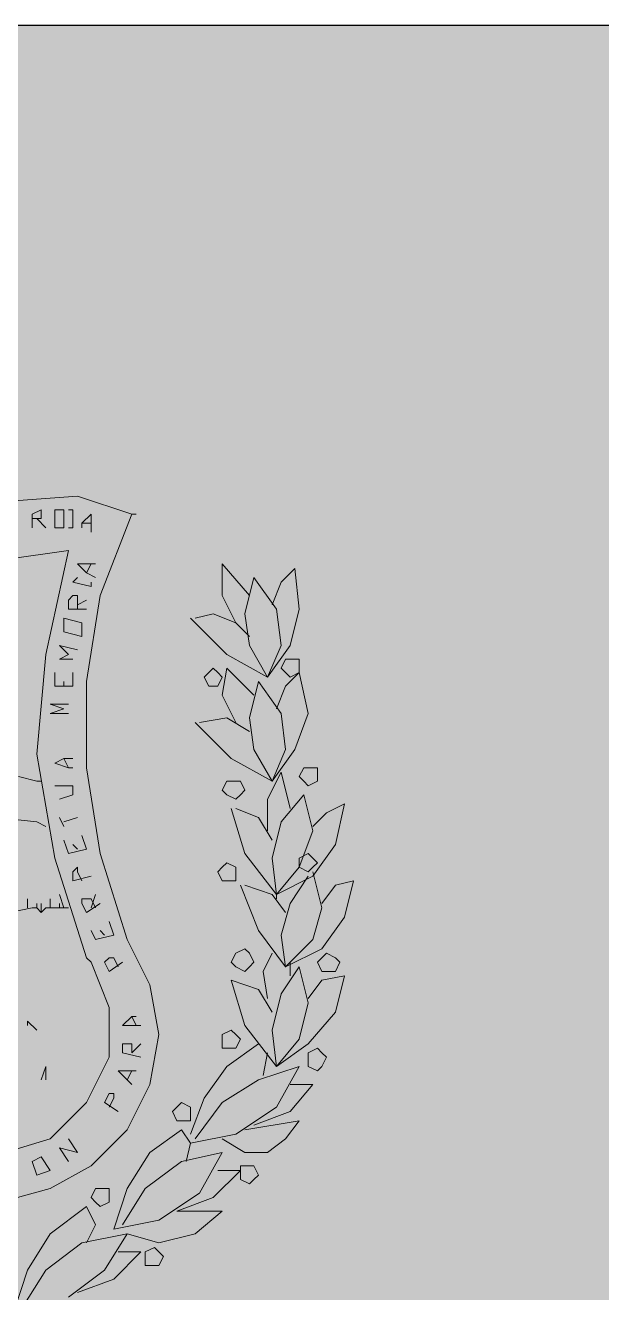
# Model space of a CAD drawing. Header units: inches. Extents: x 13.1 to 77.9, y 9.9 to 37.9.
# Drawn here: x 58.289 to 58.828, y 35.166 to 36.352 of the extents above; entities that cross this region are included whole.
import ezdxf

# ---------------------------------------------------------------- set-up
doc = ezdxf.new("R2010")
doc.units = ezdxf.units.IN
doc.header["$MEASUREMENT"] = 0
doc.layers.add('F_Layer01', color=7, linetype='Continuous')
doc.layers.add('F_NUEVA', color=43, linetype='Continuous', lineweight=25)

# ---------------------------------------------------------------- blocks, each defined once
blk = doc.blocks.new('block 274')
at = {"layer": 'F_Layer01', "color": 18, "lineweight": 9, "true_color": 0x000000}
for points in [[(1.9085, -1.0287), (1.8577, -1.0118), (1.8027, -1.016), (1.7519, -1.0414)], [(1.9085, -1.0287), (1.8577, -1.0118), (1.8027, -1.016), (1.7519, -1.0414)], [(1.8154, -1.0414), (1.8154, -1.0287), (1.8238, -1.0245), (1.8238, -1.0287), (1.8238, -1.0329), (1.8154, -1.0329)], [(1.8154, -1.0414), (1.8154, -1.0287), (1.8238, -1.0245), (1.8238, -1.0287), (1.8238, -1.0329), (1.8154, -1.0329)], [(1.8365, -1.0414), (1.845, -1.0414), (1.845, -1.0372), (1.845, -1.0287), (1.845, -1.0245), (1.8365, -1.0245), (1.8365, -1.0414)], [(1.8365, -1.0414), (1.845, -1.0414), (1.845, -1.0372), (1.845, -1.0287), (1.845, -1.0245), (1.8365, -1.0245), (1.8365, -1.0414)], [(1.8492, -1.0414), (1.8535, -1.0414), (1.8535, -1.0245), (1.8492, -1.0245)], [(1.8492, -1.0414), (1.8535, -1.0414), (1.8535, -1.0245), (1.8492, -1.0245)], [(1.8619, -1.0372), (1.8704, -1.0287), (1.8704, -1.0372), (1.8704, -1.0456)], [(1.8619, -1.0414), (1.8619, -1.0372), (1.8704, -1.0287), (1.8704, -1.0372), (1.8704, -1.0456)], [(1.9085, -1.0287), (1.8789, -1.1049), (1.8662, -1.1853), (1.8662, -1.2658), (1.8789, -1.3462), (1.9043, -1.4266)], [(1.9085, -1.0287), (1.8789, -1.1049), (1.8662, -1.1853), (1.8662, -1.2658), (1.8789, -1.3462), (1.9043, -1.4266)], [(1.9085, -1.0287), (1.9127, -1.0287)], [(1.8196, -1.0329), (1.8281, -1.0414)], [(1.8196, -1.0329), (1.8281, -1.0414)], [(1.8619, -1.0372), (1.8704, -1.0372)], [(1.8704, -1.0372), (1.8619, -1.0372), (1.8619, -1.0414)], [(1.8492, -1.0626), (1.79, -1.071), (1.7392, -1.0922)], [(1.8492, -1.0626), (1.79, -1.071), (1.7392, -1.0922)], [(1.8492, -1.0626), (1.8281, -1.1599), (1.8196, -1.2531), (1.8365, -1.3504), (1.8662, -1.4436)], [(1.8492, -1.0626), (1.8281, -1.1599), (1.8196, -1.2531), (1.8365, -1.3504), (1.8662, -1.4436)], [(1.8662, -1.0837), (1.8577, -1.0753), (1.8704, -1.0753), (1.8746, -1.0753)], [(1.8746, -1.088), (1.8662, -1.0837), (1.8577, -1.0753), (1.8704, -1.0753), (1.8746, -1.0753)], [(1.8662, -1.0837), (1.8704, -1.0753)], [(1.8704, -1.0753), (1.8662, -1.0837), (1.8746, -1.088)], [(1.9932, -1.0753), (1.9932, -1.1049), (2.0059, -1.1303)], [(1.9932, -1.0753), (1.9932, -1.1049), (2.0059, -1.1303)], [(2.0186, -1.1049), (1.9932, -1.0753)], [(2.0186, -1.1049), (1.9932, -1.0753)], [(1.8577, -1.088), (1.8535, -1.0922), (1.8704, -1.0964), (1.8704, -1.0922)], [(1.8577, -1.088), (1.8535, -1.0922), (1.8704, -1.0964), (1.8704, -1.0922)], [(2.0228, -1.088), (2.0143, -1.1218), (2.0186, -1.1515), (2.0355, -1.1811), (2.0482, -1.1515), (2.044, -1.1176), (2.0228, -1.088), (2.0143, -1.1218), (2.0186, -1.1515), (2.0355, -1.1811), (2.0482, -1.1515), (2.044, -1.1176), (2.0228, -1.088)], [(2.0355, -1.1811), (2.0567, -1.1515), (2.0651, -1.1176), (2.0609, -1.0795)], [(2.0355, -1.1811), (2.0567, -1.1515), (2.0651, -1.1176), (2.0609, -1.0795)], [(2.0609, -1.0795), (2.0482, -1.0922), (2.0397, -1.1134)], [(2.0609, -1.0795), (2.0482, -1.0922), (2.0397, -1.1134)], [(1.8662, -1.1176), (1.8492, -1.1176), (1.8492, -1.1091), (1.8535, -1.1049), (1.8577, -1.1049), (1.8577, -1.1091), (1.8577, -1.1176)], [(1.8662, -1.1176), (1.8492, -1.1176), (1.8492, -1.1091), (1.8535, -1.1049), (1.8577, -1.1049), (1.8577, -1.1091), (1.8577, -1.1176)], [(1.8577, -1.1134), (1.8662, -1.1091)], [(1.8577, -1.1134), (1.8662, -1.1091)], [(1.8619, -1.143), (1.845, -1.1388), (1.845, -1.1261), (1.8619, -1.1303), (1.8619, -1.143), (1.845, -1.1388), (1.845, -1.1261), (1.8619, -1.1303), (1.8619, -1.143)], [(1.9635, -1.1261), (1.9974, -1.1599), (2.0355, -1.1811)], [(1.9635, -1.1261), (1.9974, -1.1599), (2.0355, -1.1811)], [(2.0186, -1.143), (2.0059, -1.1303), (1.9847, -1.1218), (1.9678, -1.1261)], [(2.0186, -1.143), (2.0059, -1.1303), (1.9847, -1.1218), (1.9678, -1.1261)], [(1.8535, -1.1642), (1.8408, -1.1642), (1.8492, -1.1599), (1.8408, -1.1515), (1.8577, -1.1557)], [(1.8535, -1.1642), (1.8408, -1.1642), (1.8492, -1.1599), (1.8408, -1.1515), (1.8577, -1.1557)], [(1.9932, -1.1811), (1.9889, -1.1769), (1.9847, -1.1726), (1.9805, -1.1769), (1.9762, -1.1811), (1.9805, -1.1896), (1.9847, -1.1896), (1.9889, -1.1896), (1.9932, -1.1811)], [(1.9932, -1.1811), (1.9889, -1.1769), (1.9847, -1.1726), (1.9805, -1.1769), (1.9762, -1.1811), (1.9805, -1.1896), (1.9847, -1.1896), (1.9889, -1.1896), (1.9932, -1.1811)], [(1.9974, -1.1726), (1.9932, -1.198), (2.0059, -1.2234)], [(1.9974, -1.1726), (1.9932, -1.198), (2.0059, -1.2234)], [(2.0228, -1.198), (1.9974, -1.1726)], [(2.0228, -1.198), (1.9974, -1.1726)], [(2.0651, -1.1726), (2.0651, -1.1642), (2.0567, -1.1642), (2.0524, -1.1642), (2.0482, -1.1726), (2.0524, -1.1769), (2.0567, -1.1811), (2.0651, -1.1769), (2.0651, -1.1726), (2.0651, -1.1642), (2.0567, -1.1642), (2.0524, -1.1642), (2.0482, -1.1726), (2.0524, -1.1769), (2.0567, -1.1811), (2.0651, -1.1769), (2.0651, -1.1726)], [(1.8535, -1.1769), (1.8535, -1.1896), (1.8365, -1.1896), (1.8365, -1.1769)], [(1.8535, -1.1896), (1.8365, -1.1896), (1.8365, -1.1769)], [(1.845, -1.1896), (1.845, -1.1853)], [(1.845, -1.1896), (1.845, -1.1853)], [(1.8535, -1.1896), (1.8535, -1.1769)], [(2.0397, -1.2785), (2.0524, -1.2488), (2.0482, -1.215), (2.027, -1.1853), (2.0186, -1.2192), (2.0228, -1.2488), (2.0397, -1.2785), (2.0609, -1.2488), (2.0736, -1.215), (2.0651, -1.1769)], [(2.0397, -1.2785), (2.0524, -1.2488), (2.0482, -1.215), (2.027, -1.1853), (2.0186, -1.2192), (2.0228, -1.2488), (2.0397, -1.2785), (2.0609, -1.2488), (2.0736, -1.215), (2.0651, -1.1769)], [(2.0651, -1.1769), (2.0524, -1.1896), (2.044, -1.2107)], [(2.0651, -1.1769), (2.0524, -1.1896), (2.044, -1.2107)], [(1.8492, -1.215), (1.8323, -1.215), (1.845, -1.2107), (1.8323, -1.2065), (1.8492, -1.2065)], [(1.8492, -1.215), (1.8323, -1.215), (1.845, -1.2107), (1.8323, -1.2065), (1.8492, -1.2065)], [(2.0186, -1.2319), (1.9974, -1.2192), (1.972, -1.2234)], [(2.0186, -1.2319), (1.9974, -1.2192), (1.972, -1.2234)], [(1.9678, -1.2234), (2.0016, -1.2573), (2.0397, -1.2785)], [(1.9678, -1.2234), (2.0016, -1.2573), (2.0397, -1.2785)], [(1.8492, -1.2658), (1.8365, -1.2615), (1.845, -1.2573), (1.8535, -1.2573)], [(1.8535, -1.2658), (1.8492, -1.2658), (1.8365, -1.2615), (1.845, -1.2573), (1.8535, -1.2573)], [(1.8492, -1.2658), (1.845, -1.2573)], [(1.845, -1.2573), (1.8492, -1.2658), (1.8535, -1.2658)], [(2.0821, -1.2742), (2.0821, -1.2658), (2.0736, -1.2658), (2.0694, -1.2658), (2.0651, -1.2742), (2.0694, -1.2785), (2.0736, -1.2827), (2.0821, -1.2785), (2.0821, -1.2742)], [(2.0821, -1.2742), (2.0821, -1.2658), (2.0736, -1.2658), (2.0694, -1.2658), (2.0651, -1.2742), (2.0694, -1.2785), (2.0736, -1.2827), (2.0821, -1.2785), (2.0821, -1.2742)], [(1.8196, -1.2785), (1.8238, -1.2785)], [(1.8196, -1.2785), (1.8238, -1.2785)], [(2.0143, -1.2869), (2.0101, -1.2785), (2.0059, -1.2785), (1.9974, -1.2785), (1.9932, -1.2869), (1.9974, -1.2912), (2.0059, -1.2954), (2.0101, -1.2912), (2.0143, -1.2869), (2.0101, -1.2785), (2.0059, -1.2785), (1.9974, -1.2785), (1.9932, -1.2869), (1.9974, -1.2912), (2.0059, -1.2954), (2.0101, -1.2912), (2.0143, -1.2869)], [(2.0482, -1.27), (2.0355, -1.2954), (2.0355, -1.325)], [(2.0482, -1.27), (2.0355, -1.2954), (2.0355, -1.325)], [(2.0567, -1.3039), (2.0482, -1.27)], [(2.0567, -1.3039), (2.0482, -1.27)], [(1.8408, -1.2954), (1.8535, -1.2912), (1.8535, -1.2827), (1.8492, -1.2827), (1.8365, -1.2827)], [(1.8408, -1.2954), (1.8535, -1.2912), (1.8535, -1.2827), (1.8492, -1.2827), (1.8365, -1.2827)], [(2.0694, -1.2912), (2.0482, -1.3166), (2.0397, -1.3504), (2.044, -1.3843), (2.0651, -1.3589), (2.0778, -1.325), (2.0694, -1.2912)], [(2.0694, -1.2912), (2.0482, -1.3166), (2.0397, -1.3504), (2.044, -1.3843), (2.0651, -1.3589), (2.0778, -1.325), (2.0694, -1.2912)], [(2.0016, -1.3039), (2.0143, -1.3462), (2.044, -1.3843), (2.0778, -1.3674), (2.099, -1.3377), (2.1075, -1.2996)], [(2.0016, -1.3039), (2.0143, -1.3462), (2.044, -1.3843), (2.0778, -1.3674), (2.099, -1.3377), (2.1075, -1.2996)], [(2.0397, -1.3335), (2.027, -1.3123), (2.0059, -1.3039)], [(2.0397, -1.3335), (2.027, -1.3123), (2.0059, -1.3039)], [(2.1075, -1.2996), (2.0905, -1.3081), (2.0778, -1.3208)], [(2.1075, -1.2996), (2.0905, -1.3081), (2.0778, -1.3208)], [(1.8281, -1.3208), (1.8196, -1.3166), (1.7815, -1.3123)], [(1.8281, -1.3208), (1.8196, -1.3166), (1.7815, -1.3123)], [(1.845, -1.3208), (1.8408, -1.3123)], [(1.845, -1.3208), (1.8408, -1.3123)], [(1.845, -1.3166), (1.8577, -1.3123)], [(1.845, -1.3166), (1.8577, -1.3123)], [(1.8619, -1.3293), (1.8662, -1.342), (1.8492, -1.3462), (1.845, -1.3335)], [(1.8662, -1.342), (1.8492, -1.3462), (1.845, -1.3335)], [(1.8577, -1.342), (1.8535, -1.3377)], [(1.8577, -1.342), (1.8535, -1.3377)], [(1.8662, -1.342), (1.8619, -1.3293)], [(2.0821, -1.3547), (2.0778, -1.3504), (2.0736, -1.3462), (2.0651, -1.3504), (2.0651, -1.3547), (2.0651, -1.3589), (2.0736, -1.3631), (2.0778, -1.3589), (2.0821, -1.3547)], [(2.0821, -1.3547), (2.0778, -1.3504), (2.0736, -1.3462), (2.0651, -1.3504), (2.0651, -1.3547), (2.0651, -1.3589), (2.0736, -1.3631), (2.0778, -1.3589), (2.0821, -1.3547)], [(1.8704, -1.3674), (1.8535, -1.3716), (1.8535, -1.3631), (1.8577, -1.3589), (1.8577, -1.3631), (1.8619, -1.3716)], [(1.8704, -1.3674), (1.8535, -1.3716), (1.8535, -1.3631), (1.8577, -1.3589), (1.8577, -1.3631), (1.8619, -1.3716)], [(2.0059, -1.3631), (2.0059, -1.3589), (1.9974, -1.3547), (1.9932, -1.3589), (1.9889, -1.3631), (1.9932, -1.3716), (1.9974, -1.3716), (2.0059, -1.3716), (2.0059, -1.3631)], [(2.0059, -1.3631), (2.0059, -1.3589), (1.9974, -1.3547), (1.9932, -1.3589), (1.9889, -1.3631), (1.9932, -1.3716), (1.9974, -1.3716), (2.0059, -1.3716), (2.0059, -1.3631)], [(2.0524, -1.452), (2.0778, -1.4266), (2.0863, -1.397), (2.0778, -1.3631)], [(2.0524, -1.452), (2.0778, -1.4266), (2.0863, -1.397), (2.0778, -1.3631)], [(2.0736, -1.3674), (2.0567, -1.3928), (2.0482, -1.4224), (2.0524, -1.452), (2.0863, -1.4351), (2.1075, -1.4055), (2.1159, -1.3716), (2.099, -1.3758), (2.0863, -1.3928)], [(2.0736, -1.3674), (2.0567, -1.3928), (2.0482, -1.4224), (2.0524, -1.452), (2.0863, -1.4351), (2.1075, -1.4055), (2.1159, -1.3716), (2.099, -1.3758), (2.0863, -1.3928)], [(1.8492, -1.397), (1.845, -1.397), (1.8408, -1.397), (1.8365, -1.397), (1.8281, -1.397), (1.8238, -1.4012), (1.8196, -1.397), (1.8154, -1.397), (1.7942, -1.4012), (1.7519, -1.3928), (1.7307, -1.3843)], [(1.8492, -1.397), (1.845, -1.397), (1.8408, -1.397), (1.8365, -1.397), (1.8281, -1.397), (1.8238, -1.4012), (1.8196, -1.397), (1.8154, -1.397), (1.7942, -1.4012), (1.7519, -1.3928), (1.7307, -1.3843)], [(1.845, -1.397), (1.8408, -1.3843)], [(1.845, -1.397), (1.8408, -1.3843)], [(1.8704, -1.397), (1.8746, -1.3843)], [(1.8704, -1.397), (1.8746, -1.3843)], [(2.0101, -1.3758), (2.027, -1.4182), (2.0524, -1.452)], [(2.0101, -1.3758), (2.027, -1.4182), (2.0524, -1.452)], [(2.0524, -1.4012), (2.0397, -1.3843), (2.0143, -1.3758)], [(2.0524, -1.4012), (2.0397, -1.3843), (2.0143, -1.3758)], [(2.044, -1.3843), (2.044, -1.3885)], [(2.044, -1.3843), (2.044, -1.3885)], [(1.8111, -1.397), (1.8111, -1.3885)], [(1.8111, -1.397), (1.8111, -1.3885)], [(1.8196, -1.397), (1.8196, -1.3928)], [(1.8196, -1.397), (1.8196, -1.3928)], [(1.8238, -1.4012), (1.8238, -1.3928)], [(1.8238, -1.4012), (1.8238, -1.3928)], [(1.8323, -1.397), (1.8323, -1.3885)], [(1.8323, -1.397), (1.8323, -1.3885)], [(1.8408, -1.397), (1.8408, -1.3928)], [(1.8408, -1.397), (1.8408, -1.3928)], [(1.8789, -1.3928), (1.8662, -1.4012), (1.8619, -1.3928), (1.8619, -1.3885), (1.8662, -1.3885), (1.8704, -1.3885), (1.8746, -1.397)], [(1.8789, -1.3928), (1.8662, -1.4012), (1.8619, -1.3928), (1.8619, -1.3885), (1.8662, -1.3885), (1.8704, -1.3885), (1.8746, -1.397)], [(1.8916, -1.4224), (1.8873, -1.4097)], [(1.8916, -1.4224), (1.8873, -1.4097)], [(1.8916, -1.4224), (1.8746, -1.4266), (1.8704, -1.4182)], [(1.8916, -1.4224), (1.8746, -1.4266), (1.8704, -1.4182)], [(1.8831, -1.4224), (1.8789, -1.4182)], [(1.8831, -1.4224), (1.8789, -1.4182)], [(1.7857, -1.6722), (1.8323, -1.6595), (1.8704, -1.6383), (1.9043, -1.6044), (1.9254, -1.5621), (1.9339, -1.5155), (1.9254, -1.469), (1.9043, -1.4266)], [(1.7857, -1.6722), (1.8323, -1.6595), (1.8704, -1.6383), (1.9043, -1.6044), (1.9254, -1.5621), (1.9339, -1.5155), (1.9254, -1.469), (1.9043, -1.4266)], [(1.9, -1.4478), (1.8873, -1.4563), (1.8831, -1.4478), (1.8873, -1.4436), (1.8916, -1.4436), (1.8958, -1.452)], [(1.9, -1.4478), (1.8873, -1.4563), (1.8831, -1.4478), (1.8873, -1.4436), (1.8916, -1.4436), (1.8958, -1.452)], [(2.0228, -1.4478), (2.0186, -1.4393), (2.0143, -1.4351), (2.0059, -1.4393), (2.0016, -1.4478), (2.0059, -1.452), (2.0143, -1.4563), (2.0186, -1.452), (2.0228, -1.4478)], [(2.0228, -1.4478), (2.0186, -1.4393), (2.0143, -1.4351), (2.0059, -1.4393), (2.0016, -1.4478), (2.0059, -1.452), (2.0143, -1.4563), (2.0186, -1.452), (2.0228, -1.4478)], [(2.0397, -1.4393), (2.0313, -1.4563), (2.0355, -1.4817)], [(2.0397, -1.4393), (2.0313, -1.4563), (2.0355, -1.4817)], [(2.1032, -1.4478), (2.099, -1.4436), (2.0905, -1.4393), (2.0863, -1.4436), (2.0821, -1.4478), (2.0863, -1.4563), (2.0905, -1.4563), (2.099, -1.4563), (2.1032, -1.4478)], [(2.1032, -1.4478), (2.099, -1.4436), (2.0905, -1.4393), (2.0863, -1.4436), (2.0821, -1.4478), (2.0863, -1.4563), (2.0905, -1.4563), (2.099, -1.4563), (2.1032, -1.4478)], [(1.79, -1.6256), (1.8323, -1.6129), (1.8662, -1.579), (1.8873, -1.5367), (1.8873, -1.4901), (1.8704, -1.4478)], [(1.79, -1.6256), (1.8323, -1.6129), (1.8662, -1.579), (1.8873, -1.5367), (1.8873, -1.4901), (1.8704, -1.4478)], [(2.0651, -1.452), (2.0482, -1.4774), (2.0397, -1.5113), (2.044, -1.5452), (2.0651, -1.5198), (2.0736, -1.4859), (2.0651, -1.452)], [(2.0651, -1.452), (2.0482, -1.4774), (2.0397, -1.5113), (2.044, -1.5452), (2.0651, -1.5198), (2.0736, -1.4859), (2.0651, -1.452)], [(2.0567, -1.4605), (2.0567, -1.4478)], [(2.0567, -1.4605), (2.0567, -1.4478)], [(2.0397, -1.4944), (2.027, -1.4732), (2.0016, -1.4647), (2.0143, -1.5071), (2.044, -1.5452)], [(2.0397, -1.4944), (2.027, -1.4732), (2.0016, -1.4647), (2.0143, -1.5071), (2.044, -1.5452)], [(2.044, -1.5452), (2.0736, -1.524), (2.099, -1.4944), (2.1075, -1.4605)], [(2.044, -1.5452), (2.0736, -1.524), (2.099, -1.4944), (2.1075, -1.4605)], [(2.1075, -1.4605), (2.0863, -1.4647), (2.0736, -1.4817)], [(2.1075, -1.4605), (2.0863, -1.4647), (2.0736, -1.4817)], [(1.8196, -1.5113), (1.8111, -1.5028), (1.8111, -1.5071)], [(1.8196, -1.5113), (1.8111, -1.5028), (1.8111, -1.5071)], [(1.917, -1.5071), (1.9127, -1.5071), (1.9, -1.5071), (1.9085, -1.4986), (1.9127, -1.4986)], [(1.917, -1.5071), (1.9127, -1.5071), (1.9, -1.5071), (1.9085, -1.4986), (1.9127, -1.4986)], [(1.9127, -1.5071), (1.9085, -1.4986)], [(1.9127, -1.5071), (1.9085, -1.4986)], [(2.0101, -1.5198), (2.0059, -1.5155), (2.0016, -1.5113), (1.9932, -1.5155), (1.9932, -1.5198), (1.9932, -1.5282), (2.0016, -1.5282), (2.0059, -1.5282), (2.0101, -1.5198)], [(2.0101, -1.5198), (2.0059, -1.5155), (2.0016, -1.5113), (1.9932, -1.5155), (1.9932, -1.5198), (1.9932, -1.5282), (2.0016, -1.5282), (2.0059, -1.5282), (2.0101, -1.5198)], [(1.917, -1.5367), (1.9, -1.5325), (1.9, -1.524), (1.9043, -1.524), (1.9085, -1.524), (1.9085, -1.5282), (1.9085, -1.5325), (1.917, -1.524)], [(1.917, -1.5367), (1.9, -1.5325), (1.9, -1.524), (1.9043, -1.524), (1.9085, -1.524), (1.9085, -1.5282), (1.9085, -1.5325), (1.917, -1.524)], [(2.027, -1.524), (1.9974, -1.5452), (1.9762, -1.5748), (1.9635, -1.6087)], [(2.027, -1.524), (1.9974, -1.5452), (1.9762, -1.5748), (1.9635, -1.6087)], [(2.0905, -1.5367), (2.0863, -1.5325), (2.0821, -1.5282), (2.0736, -1.5325), (2.0736, -1.5367), (2.0736, -1.5452), (2.0821, -1.5494), (2.0863, -1.5452), (2.0905, -1.5367)], [(2.0905, -1.5367), (2.0863, -1.5325), (2.0821, -1.5282), (2.0736, -1.5325), (2.0736, -1.5367), (2.0736, -1.5452), (2.0821, -1.5494), (2.0863, -1.5452), (2.0905, -1.5367)], [(2.0313, -1.5536), (2.0355, -1.5325)], [(2.0313, -1.5536), (2.0355, -1.5325)], [(1.8281, -1.5579), (1.8281, -1.5452), (1.8238, -1.5579)], [(1.8281, -1.5579), (1.8281, -1.5452), (1.8238, -1.5579)], [(1.9085, -1.5621), (1.9043, -1.5579), (1.8958, -1.5494), (1.9085, -1.5494), (1.9127, -1.5494)], [(1.9085, -1.5621), (1.9043, -1.5579), (1.8958, -1.5494), (1.9085, -1.5494), (1.9127, -1.5494)], [(1.9043, -1.5579), (1.9085, -1.5494)], [(1.9043, -1.5579), (1.9085, -1.5494)], [(1.9635, -1.6171), (2.0059, -1.6087), (2.044, -1.5833), (2.0651, -1.5452), (2.027, -1.5579), (1.9932, -1.579), (1.9678, -1.6129)], [(1.9635, -1.6171), (2.0059, -1.6087), (2.044, -1.5833), (2.0651, -1.5452), (2.027, -1.5579), (1.9932, -1.579), (1.9678, -1.6129)], [(2.0228, -1.6002), (2.0567, -1.5875), (2.0778, -1.5621)], [(2.0228, -1.6002), (2.0567, -1.5875), (2.0778, -1.5621)], [(2.0778, -1.5621), (2.0567, -1.5621)], [(2.0778, -1.5621), (2.0567, -1.5621)], [(1.8958, -1.5875), (1.8831, -1.579), (1.8873, -1.5706), (1.8916, -1.5706), (1.8916, -1.5748), (1.8873, -1.5833)], [(1.8958, -1.5875), (1.8831, -1.579), (1.8873, -1.5706), (1.8916, -1.5706), (1.8916, -1.5748), (1.8873, -1.5833)], [(1.9635, -1.5875), (1.9635, -1.5833), (1.9551, -1.579), (1.9508, -1.5833), (1.9466, -1.5875), (1.9508, -1.596), (1.9551, -1.596), (1.9635, -1.596), (1.9635, -1.5875)], [(1.9635, -1.5875), (1.9635, -1.5833), (1.9551, -1.579), (1.9508, -1.5833), (1.9466, -1.5875), (1.9508, -1.596), (1.9551, -1.596), (1.9635, -1.596), (1.9635, -1.5875)], [(1.9932, -1.6129), (2.0143, -1.6256), (2.0355, -1.6256), (2.0524, -1.6129), (2.0651, -1.596)], [(1.9932, -1.6129), (2.0143, -1.6256), (2.0355, -1.6256), (2.0524, -1.6129), (2.0651, -1.596)], [(2.0651, -1.596), (2.0143, -1.6044)], [(2.0651, -1.596), (2.0143, -1.6044)], [(1.9551, -1.6044), (1.9254, -1.6256), (1.9043, -1.6595), (1.8916, -1.6976)], [(1.9551, -1.6044), (1.9254, -1.6256), (1.9043, -1.6595), (1.8916, -1.6976)], [(1.9593, -1.6341), (1.9635, -1.6171), (1.9551, -1.6044)], [(1.9593, -1.6341), (1.9635, -1.6171), (1.9551, -1.6044)], [(1.8492, -1.6341), (1.8408, -1.6214), (1.8577, -1.6256), (1.8492, -1.6129)], [(1.8492, -1.6341), (1.8408, -1.6214), (1.8577, -1.6256), (1.8492, -1.6129)], [(1.8196, -1.6468), (1.8154, -1.6341), (1.8238, -1.6298), (1.8323, -1.6425), (1.8196, -1.6468)], [(1.8196, -1.6468), (1.8154, -1.6341), (1.8238, -1.6298), (1.8323, -1.6425), (1.8196, -1.6468)], [(1.8916, -1.6976), (1.9339, -1.6891), (1.972, -1.6637), (1.9932, -1.6256)], [(1.8916, -1.6976), (1.9339, -1.6891), (1.972, -1.6637), (1.9932, -1.6256)], [(1.9932, -1.6256), (1.9551, -1.6341), (1.9212, -1.6595), (1.9, -1.6933)], [(1.9932, -1.6256), (1.9551, -1.6341), (1.9212, -1.6595), (1.9, -1.6933)], [(1.9932, -1.6806), (1.9508, -1.6806), (1.9847, -1.6679), (2.0101, -1.6425), (1.9889, -1.6425)], [(1.9932, -1.6806), (1.9508, -1.6806), (1.9847, -1.6679), (2.0101, -1.6425), (1.9889, -1.6425)], [(2.027, -1.6468), (2.0228, -1.6383), (2.0186, -1.6383), (2.0101, -1.6383), (2.0101, -1.6468), (2.0101, -1.651), (2.0186, -1.6552), (2.0228, -1.651), (2.027, -1.6468)], [(2.027, -1.6468), (2.0228, -1.6383), (2.0186, -1.6383), (2.0101, -1.6383), (2.0101, -1.6468), (2.0101, -1.651), (2.0186, -1.6552), (2.0228, -1.651), (2.027, -1.6468)], [(1.8873, -1.6679), (1.8873, -1.6595), (1.8789, -1.6595), (1.8746, -1.6595), (1.8704, -1.6679), (1.8746, -1.6722), (1.8789, -1.6764), (1.8873, -1.6722), (1.8873, -1.6679), (1.8873, -1.6595), (1.8789, -1.6595), (1.8746, -1.6595), (1.8704, -1.6679), (1.8746, -1.6722), (1.8789, -1.6764), (1.8873, -1.6722), (1.8873, -1.6679)], [(1.8662, -1.6764), (1.8323, -1.7018), (1.8111, -1.7357), (1.7984, -1.7738)], [(1.8662, -1.6764), (1.8323, -1.7018), (1.8111, -1.7357), (1.7984, -1.7738)], [(1.8662, -1.7103), (1.8746, -1.6933), (1.8662, -1.6764)], [(1.8662, -1.7103), (1.8746, -1.6933), (1.8662, -1.6764)], [(1.9043, -1.7018), (1.9339, -1.7103), (1.9678, -1.7018), (1.9932, -1.6806)], [(1.9043, -1.7018), (1.9339, -1.7103), (1.9678, -1.7018), (1.9932, -1.6806)], [(1.9043, -1.7018), (1.8619, -1.7103), (1.8281, -1.7357), (1.8069, -1.7695)], [(1.9043, -1.7018), (1.8619, -1.7103), (1.8281, -1.7357), (1.8069, -1.7695)], [(1.8492, -1.7611), (1.8831, -1.7357), (1.9043, -1.7018)], [(1.8492, -1.7611), (1.8831, -1.7357), (1.9043, -1.7018)], [(1.8577, -1.7568), (1.8916, -1.7441), (1.917, -1.7187)], [(1.8577, -1.7568), (1.8916, -1.7441), (1.917, -1.7187)], [(1.9381, -1.723), (1.9339, -1.7187), (1.9297, -1.7145), (1.9212, -1.7187), (1.9212, -1.723), (1.9212, -1.7314), (1.9297, -1.7314), (1.9339, -1.7314), (1.9381, -1.723), (1.9339, -1.7187), (1.9297, -1.7145), (1.9212, -1.7187), (1.9212, -1.723), (1.9212, -1.7314), (1.9297, -1.7314), (1.9339, -1.7314), (1.9381, -1.723)]]:
    blk.add_lwpolyline(points, dxfattribs=at)
for points in [[(1.8027, -1.2742), (1.8027, -1.2742), (1.8196, -1.2785), (1.8196, -1.2785), (1.8196, -1.2785), (1.8027, -1.2742), (1.8027, -1.2742)], [(1.8704, -1.4478), (1.8704, -1.4478), (1.8662, -1.4436), (1.8662, -1.4436), (1.8662, -1.4436), (1.8704, -1.4478), (1.8704, -1.4478)], [(1.917, -1.7187), (1.917, -1.7187), (1.8958, -1.7187), (1.8958, -1.7187), (1.8958, -1.7187), (1.917, -1.7187), (1.917, -1.7187)]]:
    blk.add_open_spline(points, degree=3, knots=[0, 0, 0, 0, 1, 1, 1, 2, 2, 2, 2], dxfattribs=at)

msp = doc.modelspace()

# ---------------------------------------------------------------- hatches: boundary and pattern name
at = {"layer": 'F_Layer01', "true_color": 0xc5483d}
h = msp.add_hatch(color=15, dxfattribs=at)
h.dxf.hatch_style = 2
h.paths.add_polyline_path([(69.7327, 34.9122), (57.3571, 34.9122), (57.3571, 36.3515), (69.7327, 36.3515)])

# ---------------------------------------------------------------- linework, layer by layer
at = {"layer": 'F_Layer01', "lineweight": 0}
msp.add_lwpolyline([(69.7327, 34.9122), (57.3571, 34.9122), (57.3571, 36.3515), (69.7327, 36.3515), (69.7327, 34.9122)], close=True, dxfattribs=at)
at = {"layer": 'F_NUEVA', "color": 7}
msp.add_line((77.3571, 36.3515), (57.3571, 36.3515), dxfattribs=at)

# ---------------------------------------------------------------- block references
at = {"layer": 'F_Layer01'}
msp.add_blockref('block 274', (56.4796, 36.923), dxfattribs=at)

doc.saveas('drawing.dxf')
